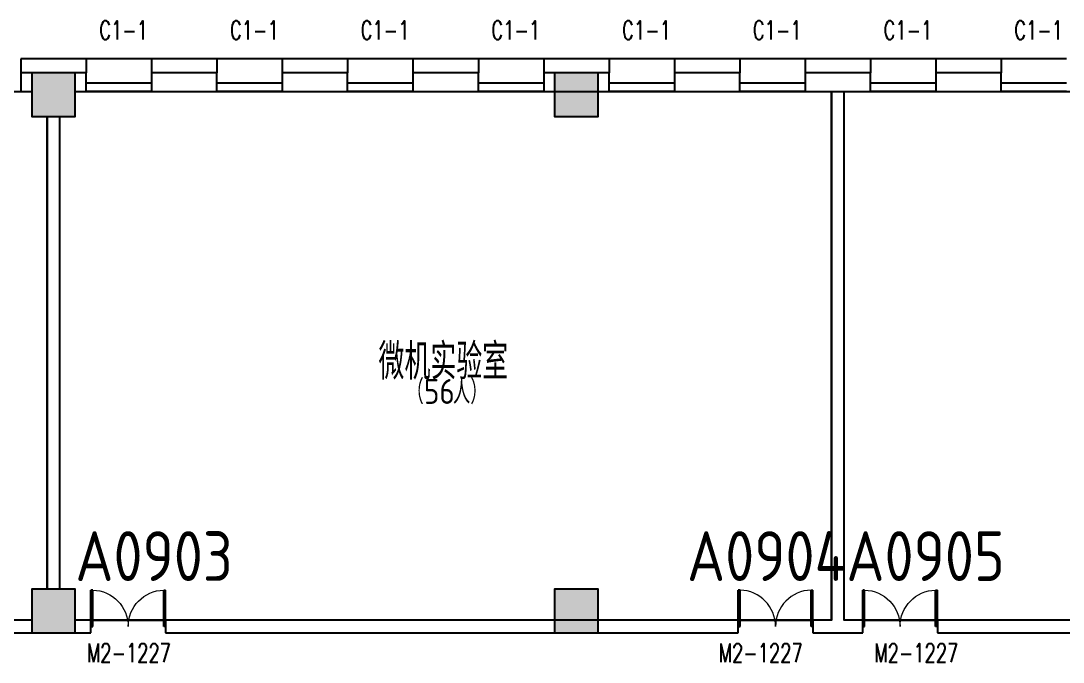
# Model space of a CAD drawing. Extents: x 1296333 to 1372130, y 313528 to 416301.
# Drawn here: x 1313769 to 1330514, y 405991 to 416301 of the extents above; entities that cross this region are included whole.
import ezdxf

# ---------------------------------------------------------------- set-up
doc = ezdxf.new("R2010")
doc.units = 0
doc.header["$LTSCALE"] = 1000
doc.header["$MEASUREMENT"] = 0
for name, color, linetype in [('body', 30, 'Continuous'), ('name', 1, 'Continuous'), ('RM', 4, 'Continuous'), ('消防', 222, 'Continuous')]:
    doc.layers.add(name, color=color, linetype=linetype)
doc.styles.add('-宋体', font='GBENOR.shx', dxfattribs={"bigfont": 'GBCBIG.shx'})
doc.styles.add('_TCH_WINDOW', font='txt.shx', dxfattribs={"height": 3.5, "bigfont": 'hztxt.shx'})

# ---------------------------------------------------------------- blocks, each defined once
blk = doc.blocks.new('$WINLIB2D$00000004')
for p, q in [((-0.5, 0.5), (0.5, 0.5)), ((-0.5, 0.2405796575893152), (0.5, 0.2405796575893152)), ((-0.4999999999999999, -0.5), (0.5, -0.5))]:
    blk.add_line(p, q)
blk = doc.blocks.new('$DorLib2D$00000002')
for p, q in [((-0.5, -5.684341886080802e-17), (-0.5000000000000007, 0.4875)), ((-0.4750000000000007, 0.4875), (-0.5000000000000007, 0.4875)), ((-0.475, -2.842170943040401e-17), (-0.4750000000000007, 0.4875)), ((0.475, -2.842170943040401e-17), (0.4750000000000007, 0.4875)), ((0.4750000000000007, 0.4875), (0.5000000000000007, 0.4875)), ((0.5, -5.684341886080802e-17), (0.5000000000000007, 0.4875)), ((-0.5, -5.684341886080802e-17), (-0.475, -2.842170943040401e-17)), ((0.5, -5.684341886080802e-17), (0.475, -2.842170943040401e-17))]:
    blk.add_line(p, q)
at = {"lineweight": 13}
for centre, start, end in [((-0.4875, -4.263256414560601e-17), 0, 88.53071641864632), ((0.4875, -4.263256414560601e-17), 91.4692835813537, 180)]:
    blk.add_arc(centre, 0.4875, start, end, dxfattribs=at)

msp = doc.modelspace()

# ---------------------------------------------------------------- hatches: boundary and pattern name
at = {"layer": 'body'}
for points in [[(1313943.755079145, 414764.5067242077), (1314643.755079145, 414764.5067242077), (1314643.755079145, 415464.5067242077), (1313943.755079145, 415464.5067242077)], [(1322343.755079145, 414764.5067242077), (1323043.755079145, 414764.5067242077), (1323043.755079145, 415464.5067242077), (1322343.755079145, 415464.5067242077)], [(1313943.755079039, 406464.5067242796), (1314643.755079039, 406464.5067242796), (1314643.755079039, 407164.5067242796), (1313943.755079039, 407164.5067242796)], [(1322343.755079039, 406464.5067242796), (1323043.755079039, 406464.5067242796), (1323043.755079039, 407164.5067242796), (1322343.755079039, 407164.5067242796)]]:
    msp.add_hatch(color=256, dxfattribs=at).paths.add_polyline_path(points)

# ---------------------------------------------------------------- linework, layer by layer
for p, q in [((1314293.755079133, 415689.506724281), (1313768.755079193, 415689.5067242837)), ((1313768.755079193, 415689.5067242837), (1313768.755079193, 415464.506724281)), ((1314818.755079295, 415689.5067242819), (1314293.755079133, 415689.506724281)), ((1314818.755079295, 415689.5067242819), (1314818.755079295, 415464.506724281)), ((1316918.755079193, 415689.5067242819), (1315868.755079244, 415689.5067242819)), ((1315868.755079244, 415689.5067242819), (1315868.755079244, 415464.506724281)), ((1316918.755079193, 415689.5067242819), (1316918.755079193, 415464.506724281)), ((1319018.755079193, 415689.5067242819), (1317968.755079193, 415689.5067242819)), ((1317968.755079193, 415689.5067242819), (1317968.755079193, 415464.506724281)), ((1319018.755079193, 415689.5067242819), (1319018.755079193, 415464.506724281)), ((1321118.755079193, 415689.5067242819), (1320068.755079193, 415689.5067242819)), ((1320068.755079193, 415689.5067242819), (1320068.755079193, 415464.506724281)), ((1321118.755079193, 415689.5067242819), (1321118.755079193, 415464.506724281)), ((1323218.755079244, 415689.5067242819), (1322168.755079193, 415689.5067242819)), ((1322168.755079193, 415689.5067242819), (1322168.755079193, 415464.506724281)), ((1323218.755079244, 415689.5067242819), (1323218.755079244, 415464.506724281)), ((1325318.755079142, 415689.5067242819), (1324268.755079295, 415689.5067242819)), ((1324268.755079295, 415689.5067242819), (1324268.755079295, 415464.506724281)), ((1325318.755079142, 415689.5067242819), (1325318.755079143, 415464.506724281)), ((1327418.755079142, 415689.5067242819), (1326368.755079142, 415689.5067242819)), ((1326368.755079142, 415689.5067242819), (1326368.755079142, 415464.506724281)), ((1327418.755079142, 415689.5067242819), (1327418.755079142, 415464.506724281)), ((1329518.755079244, 415689.5067242819), (1328468.755079142, 415689.5067242819)), ((1328468.755079142, 415689.5067242819), (1328468.755079142, 415464.506724281)), ((1329518.755079244, 415689.5067242819), (1329518.755079244, 415464.506724281)), ((1313943.755079171, 415464.5067243307), (1313768.755079193, 415464.5067242837)), ((1313768.755079193, 415464.5067242837), (1313768.755079193, 415164.5067242837)), ((1314643.755079145, 415464.5067242077), (1313943.755079145, 415464.5067242077)), ((1313943.755079145, 415464.5067242077), (1313943.755079145, 414764.5067242077)), ((1314818.755079295, 415464.5067242819), (1314643.755079084, 415464.5067242031)), ((1314643.755079145, 414764.5067242077), (1314643.755079145, 415464.5067242077)), ((1314818.755079295, 415164.5067242783), (1314818.755079295, 415464.5067242819)), ((1316918.755079193, 415464.5067242819), (1315868.755079244, 415464.5067242819)), ((1315868.755079244, 415464.5067242819), (1315868.755079244, 415164.5067242783)), ((1316918.755079193, 415164.5067242783), (1316918.755079193, 415464.5067242819)), ((1319018.755079193, 415464.5067242819), (1317968.755079193, 415464.5067242819)), ((1317968.755079193, 415464.5067242819), (1317968.755079193, 415164.5067242783)), ((1319018.755079193, 415164.5067242783), (1319018.755079193, 415464.5067242819)), ((1321118.755079193, 415464.5067242819), (1320068.755079193, 415464.5067242819)), ((1320068.755079193, 415464.5067242819), (1320068.755079193, 415164.5067242783)), ((1321118.755079193, 415164.5067242783), (1321118.755079193, 415464.5067242819)), ((1323218.755079244, 415464.5067242819), (1322168.755079193, 415464.5067242819)), ((1322168.755079193, 415464.5067242819), (1322168.755079193, 415164.5067242783)), ((1323043.755079145, 415464.5067242077), (1322343.755079145, 415464.5067242077)), ((1322343.755079145, 415464.5067242077), (1322343.755079145, 414764.5067242077)), ((1323043.755079145, 414764.5067242077), (1323043.755079145, 415464.5067242077)), ((1323218.755079244, 415164.5067242783), (1323218.755079244, 415464.5067242819)), ((1325318.755079142, 415464.5067242819), (1324268.755079295, 415464.5067242819)), ((1324268.755079295, 415464.5067242819), (1324268.755079295, 415164.5067242783)), ((1325318.755079142, 415164.5067242783), (1325318.755079142, 415464.5067242819)), ((1327418.755079142, 415464.5067242819), (1326368.755079142, 415464.5067242819)), ((1326368.755079142, 415464.5067242819), (1326368.755079142, 415164.5067242783)), ((1327418.755079142, 415164.5067242783), (1327418.755079142, 415464.5067242819)), ((1329518.755079244, 415464.5067242819), (1328468.755079142, 415464.5067242819)), ((1328468.755079142, 415464.5067242819), (1328468.755079142, 415164.5067242783)), ((1329518.755079244, 415164.5067242783), (1329518.755079244, 415464.5067242819)), ((1313768.755079193, 415164.5067242837), (1313943.755079171, 415164.5067242963)), ((1314643.755079084, 415164.5067243266), (1314818.755079295, 415164.5067242783)), ((1315868.755079244, 415164.5067242783), (1316918.755079193, 415164.5067242783)), ((1317968.755079193, 415164.5067242783), (1319018.755079193, 415164.5067242783)), ((1320068.755079193, 415164.5067242783), (1321118.755079193, 415164.5067242783)), ((1322168.755079193, 415164.5067242783), (1323218.755079244, 415164.5067242783)), ((1324268.755079295, 415164.5067242783), (1325318.755079142, 415164.5067242783)), ((1326368.755079142, 415164.5067242783), (1327418.755079142, 415164.5067242783)), ((1326793.755079173, 406664.5067242417), (1326793.755079109, 415164.5067229721)), ((1326793.755079109, 415164.5067229721), (1326993.755079109, 415164.5067229735)), ((1326993.755079174, 406664.5067242389), (1326993.755079109, 415164.5067229735)), ((1328468.755079142, 415164.5067242783), (1329518.755079244, 415164.5067242783)), ((1313943.755079145, 414764.5067242077), (1314643.755079145, 414764.5067242077)), ((1314193.75507917, 407164.5067242432), (1314193.755079166, 414764.5067242431)), ((1314393.755079168, 407164.5067242432), (1314393.755079167, 414764.5067242431)), ((1322343.755079145, 414764.5067242077), (1323043.755079145, 414764.5067242077)), ((1314643.755079039, 407164.5067242796), (1313943.755079039, 407164.5067242796)), ((1313943.755079039, 407164.5067242796), (1313943.755079039, 406464.5067242796)), ((1314643.755079039, 406464.5067242796), (1314643.755079039, 407164.5067242796)), ((1323043.755079039, 407164.5067242796), (1322343.755079039, 407164.5067242796)), ((1322343.755079039, 407164.5067242796), (1322343.755079039, 406464.5067242796)), ((1323043.755079039, 406464.5067242796), (1323043.755079039, 407164.5067242796)), ((1313943.755079084, 406664.506724262), (1312293.755079033, 406664.5067242474)), ((1314893.755079109, 406664.5067242327), (1314643.755078997, 406664.5067242568)), ((1314893.755079109, 406464.5067242369), (1314893.755079109, 406664.5067242327)), ((1325293.755079109, 406664.5067242385), (1316093.755079109, 406664.5067242334)), ((1316093.755079109, 406664.5067242334), (1316093.755079109, 406464.5067242373)), ((1325293.755079109, 406464.5067242411), (1325293.755079109, 406664.5067242385)), ((1326793.755079173, 406664.5067242417), (1326493.755079033, 406664.5067242392)), ((1326493.755079033, 406664.5067242392), (1326493.755079033, 406464.5067242417)), ((1327293.755079109, 406664.5067242301), (1326993.755079174, 406664.5067242389)), ((1327293.755079109, 406464.5067242535), (1327293.755079109, 406664.5067242301)), ((1330743.755079084, 406664.5067242386), (1328493.755079033, 406664.5067242309)), ((1328493.755079033, 406664.5067242309), (1328493.755079033, 406464.506724254)), ((1312293.755079033, 406464.506724248), (1313943.755079084, 406464.5067242405)), ((1313943.755079039, 406464.5067242796), (1314643.755079039, 406464.5067242796)), ((1314643.755078997, 406464.5067241958), (1314893.755079109, 406464.5067242369)), ((1316093.755079109, 406464.5067242373), (1325293.755079109, 406464.5067242411)), ((1322343.755079039, 406464.5067242796), (1323043.755079039, 406464.5067242796)), ((1326493.755079033, 406464.5067242417), (1326893.755079166, 406464.5067242399)), ((1326893.755079166, 406464.5067242399), (1327293.755079109, 406464.5067242535)), ((1328493.755079033, 406464.506724254), (1330743.755079084, 406464.5067242593))]:
    msp.add_line(p, q, dxfattribs=at)
at = {"layer": 'RM'}
for points in [[(1297493.756452001, 414664.5140567328), (1297893.756451984, 414664.514056708), (1297893.756451699, 415164.5062434142), (1305543.756452009, 415164.5062434142), (1305543.756452009, 414764.5062434126), (1306243.756452009, 414764.5062434126), (1306243.756451948, 415164.5062434705), (1313943.756452009, 415164.5062434705), (1313943.756452009, 414764.5062434126), (1314193.75645203, 414764.5062434126), (1314193.75645203, 407164.5062434846), (1313943.756451903, 407164.5062434846), (1313943.756451948, 406664.506243467), (1306243.756451903, 406664.506243467), (1306243.756451903, 407164.5062434846), (1305543.756451903, 407164.5062434846), (1305543.756451948, 406664.5062434392), (1297893.756452, 406664.5062434392), (1297893.756452027, 407264.506243779), (1297493.756451995, 407264.506243797)], [(1314393.756452031, 414764.5062434481), (1314643.756452009, 414764.5062434481), (1314643.756452009, 415164.506243486), (1322343.756452009, 415164.5062434832), (1322343.756452009, 414764.5062434126), (1323043.756452009, 414764.5062434126), (1323043.756452009, 415164.5062434832), (1326793.756451973, 415164.5062435115), (1326793.756452042, 406664.5062434466), (1323043.756451903, 406664.506243416), (1323043.756451903, 407164.5062434846), (1322343.756451903, 407164.5062434846), (1322343.756451903, 406664.5062434418), (1314643.756451903, 406664.5062434617), (1314643.756451903, 407164.5062434846), (1314393.756452032, 407164.5062434846)], [(1326993.756451973, 415164.5062421785), (1330743.756452009, 415164.5062421785), (1330743.756452009, 414764.5062434126), (1331443.756452009, 414764.5062434126), (1331443.75645192, 415164.506243438), (1339143.756452083, 415164.506243529), (1339143.756452088, 414764.5062434127), (1339493.75645199, 414764.5062434116), (1339493.75645199, 407164.5062434846), (1338893.756451903, 407164.5062434846), (1338893.756451861, 406664.5062434598), (1331443.756451861, 406664.5062434573), (1331443.756451903, 407164.5062434846), (1330743.756451903, 407164.5062434846), (1330743.756451903, 406664.5062434435), (1326993.756452038, 406664.5062434438)]]:
    msp.add_lwpolyline(points, close=True, dxfattribs=at)
at = {"layer": '消防'}
for p, q in [((1314893.755078999, 406664.4989114506), (1316093.755079118, 406664.4989114584)), ((1325293.755078999, 406664.4989114876), (1326493.755079118, 406664.4989114954)), ((1327293.755078999, 406664.4989114519), (1328493.755079118, 406664.4989114597))]:
    msp.add_line(p, q, dxfattribs=at)

# ---------------------------------------------------------------- block references
at = {"layer": 'body'}
ref = msp.add_blockref('$WINLIB2D$00000004', (1315343.755079264, 415427.006724281), dxfattribs=dict(at, xscale=1050, yscale=525, zscale=1050, rotation=180))
ref.add_attrib('A', 'C1-1', (1315028.755079263, 416003.256724281), dxfattribs={"height": 297.5, "style": '_TCH_WINDOW', "width": 0.7058823529411765})
ref = msp.add_blockref('$WINLIB2D$00000004', (1317443.755079186, 415427.006724281), dxfattribs=dict(at, xscale=1050, yscale=525, zscale=1050, rotation=180))
ref.add_attrib('A', 'C1-1', (1317128.755079186, 416003.256724281), dxfattribs={"height": 297.5, "style": '_TCH_WINDOW', "width": 0.7058823529411765})
ref = msp.add_blockref('$WINLIB2D$00000004', (1319543.755079185, 415427.006724281), dxfattribs=dict(at, xscale=1050, yscale=525, zscale=1050, rotation=180))
ref.add_attrib('A', 'C1-1', (1319228.755079186, 416003.256724286), dxfattribs={"height": 297.5, "style": '_TCH_WINDOW', "width": 0.7058823529411765})
ref = msp.add_blockref('$WINLIB2D$00000004', (1321643.755079187, 415427.006724281), dxfattribs=dict(at, xscale=1050, yscale=525, zscale=1050, rotation=180))
ref.add_attrib('A', 'C1-1', (1321328.755079186, 416003.256724281), dxfattribs={"height": 297.5, "style": '_TCH_WINDOW', "width": 0.7058823529411765})
ref = msp.add_blockref('$WINLIB2D$00000004', (1323743.755079264, 415427.006724281), dxfattribs=dict(at, xscale=1050, yscale=525, zscale=1050, rotation=180))
ref.add_attrib('A', 'C1-1', (1323428.755079264, 416003.256724281), dxfattribs={"height": 297.5, "style": '_TCH_WINDOW', "width": 0.7058823529411765})
ref = msp.add_blockref('$WINLIB2D$00000004', (1325843.755079187, 415427.006724281), dxfattribs=dict(at, xscale=1050, yscale=525, zscale=1050, rotation=180))
ref.add_attrib('A', 'C1-1', (1325528.755079186, 416003.256724281), dxfattribs={"height": 297.5, "style": '_TCH_WINDOW', "width": 0.7058823529411765})
ref = msp.add_blockref('$WINLIB2D$00000004', (1327943.755079186, 415427.006724281), dxfattribs=dict(at, xscale=1050, yscale=525, zscale=1050, rotation=180))
ref.add_attrib('A', 'C1-1', (1327628.755079186, 416003.256724286), dxfattribs={"height": 297.5, "style": '_TCH_WINDOW', "width": 0.7058823529411765})
ref = msp.add_blockref('$WINLIB2D$00000004', (1330043.755079187, 415427.006724281), dxfattribs=dict(at, xscale=1050, yscale=525, zscale=1050, rotation=180))
ref.add_attrib('A', 'C1-1', (1329728.755079186, 416003.256724281), dxfattribs={"height": 297.5, "style": '_TCH_WINDOW', "width": 0.7058823529411765})
ref = msp.add_blockref('$DorLib2D$00000002', (1315493.755079095, 406564.4910987615), dxfattribs=dict(at, xscale=1200, yscale=-1200, zscale=-1200, rotation=180))
ref.add_attrib('A', 'M2-1227', (1314828.755079094, 405990.7410986345), dxfattribs={"height": 297.5, "style": '_TCH_WINDOW', "width": 0.7058823529411765})
ref = msp.add_blockref('$DorLib2D$00000002', (1325893.755079102, 406564.4910987572), dxfattribs=dict(at, xscale=-1200, yscale=-1200, zscale=1200, rotation=180))
ref.add_attrib('A', 'M2-1227', (1324978.755079102, 405990.741098632), dxfattribs={"height": 297.5, "style": '_TCH_WINDOW', "width": 0.7058823529411765})
ref = msp.add_blockref('$DorLib2D$00000002', (1327893.755079097, 406564.4910987564), dxfattribs=dict(at, xscale=1200, yscale=-1200, zscale=-1200, rotation=180))
ref.add_attrib('A', 'M2-1227', (1327478.755079097, 405990.7410986174), dxfattribs={"height": 297.5, "style": '_TCH_WINDOW', "width": 0.7058823529411765})

# ---------------------------------------------------------------- texts
at = {"layer": 'name', "style": '-宋体'}
for s, height, p in [('微机实验室', 578.7234042553191, (1319515.080280764, 410533.3769833607)), ('（', 385.8156028368794, (1319964.191080718, 410142.7652652941)), ('56', 400, (1320245.042144548, 410142.7652652941)), ('人）', 385.8156028368794, (1320711.708811214, 410142.7652652941)), ('A0903', 800, (1314643.755079017, 407295.7567242437)), ('A0904', 800, (1324471.255079024, 407295.7567242411)), ('A0905', 800, (1327031.255079018, 407295.7567242422))]:
    msp.add_text(s, height=height, dxfattribs=at).set_placement(p)

doc.saveas('drawing.dxf')
